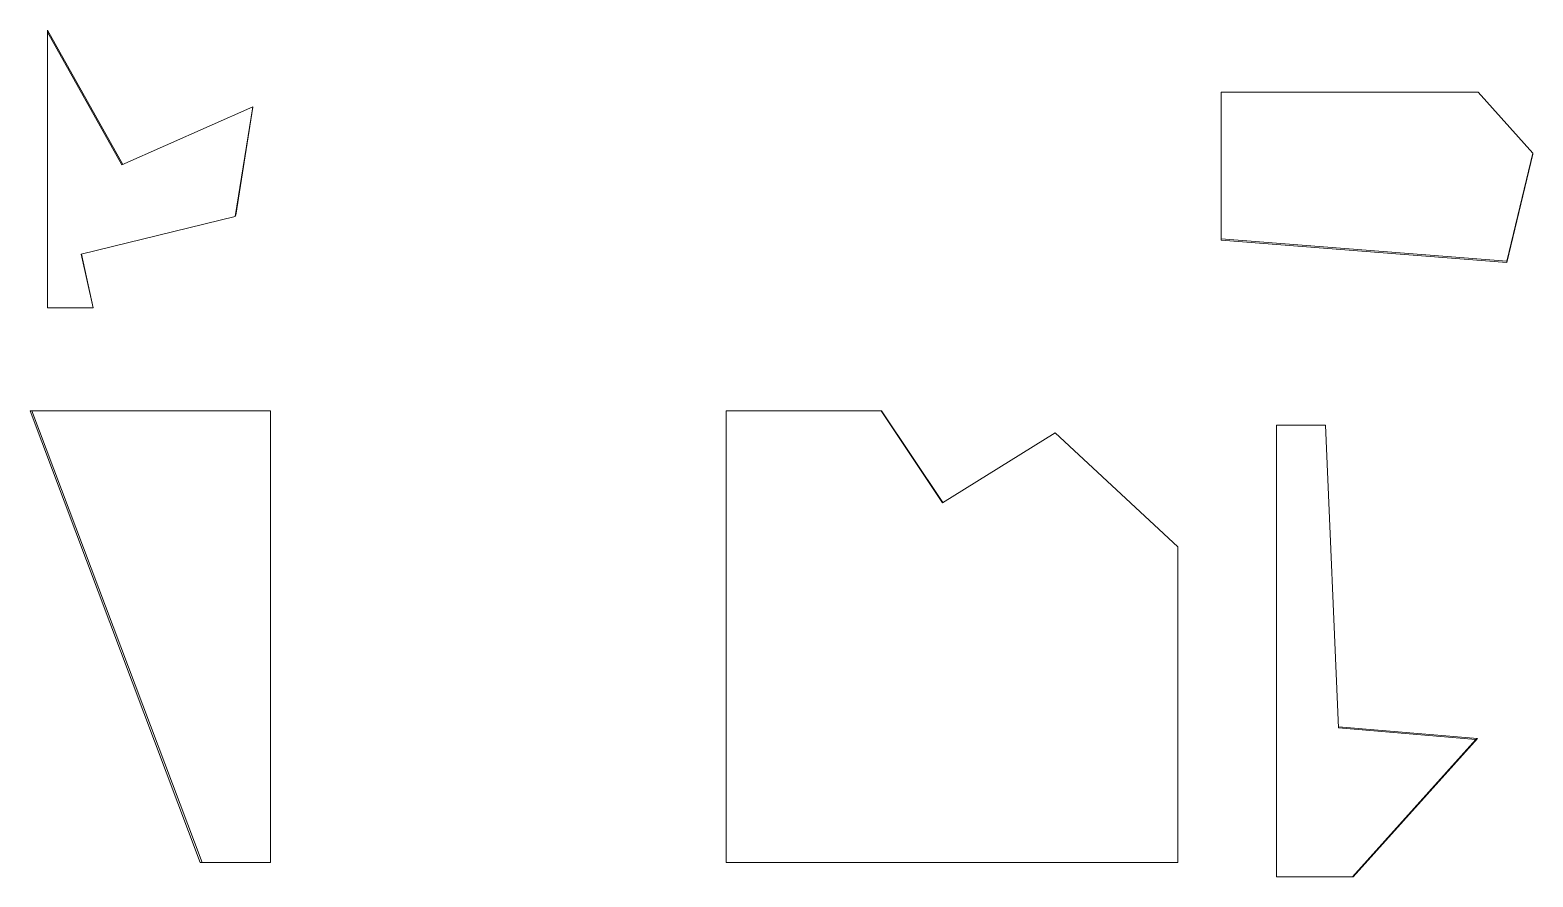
# Model space of a CAD drawing. Header units: inches. Extents: x 1.1 to 46.2, y 10.7 to 36.1.
import ezdxf

# ---------------------------------------------------------------- set-up
doc = ezdxf.new("R2010")
doc.units = ezdxf.units.IN
doc.header["$MEASUREMENT"] = 0

msp = doc.modelspace()

# ---------------------------------------------------------------- linework, layer by layer
at = {"color": 7, "linetype": 'Continuous', "lineweight": 15}
for p, q in [((1.653, 36.111), (3.903, 32.08)), ((1.653, 36.111), (1.653, 36.053)), ((1.653, 36.053), (3.877, 32.068)), ((1.653, 27.779), (1.653, 36.053)), ((36.832, 29.851), (36.832, 34.247)), ((36.832, 34.247), (44.545, 34.247)), ((44.545, 34.247), (46.183, 32.422)), ((3.877, 32.068), (7.802, 33.811)), ((7.802, 33.811), (7.278, 30.518)), ((7.808, 33.8), (7.293, 30.559)), ((7.808, 33.8), (7.802, 33.811)), ((45.397, 29.139), (46.184, 32.394)), ((45.399, 29.181), (46.183, 32.422)), ((46.184, 32.394), (46.183, 32.422)), ((7.278, 30.518), (2.662, 29.392)), ((7.293, 30.559), (7.278, 30.518)), ((45.399, 29.181), (36.832, 29.851)), ((36.832, 29.851), (36.832, 29.809)), ((45.397, 29.139), (36.832, 29.809)), ((2.662, 29.392), (3.014, 27.779)), ((2.665, 29.393), (3.016, 27.779)), ((45.399, 29.181), (45.397, 29.139)), ((3.014, 27.779), (1.653, 27.779)), ((3.014, 27.779), (3.016, 27.779)), ((6.227, 11.147), (1.125, 24.697)), ((1.181, 24.697), (1.125, 24.697)), ((6.283, 11.147), (1.181, 24.697)), ((1.181, 24.697), (8.336, 24.697)), ((8.336, 24.697), (8.336, 11.147)), ((21.992, 11.147), (21.992, 24.697)), ((21.992, 24.697), (26.645, 24.697)), ((26.645, 24.697), (28.483, 21.938)), ((26.649, 24.697), (26.645, 24.697)), ((26.649, 24.697), (28.487, 21.941)), ((28.483, 21.938), (31.857, 24.032)), ((31.857, 24.032), (35.542, 20.612)), ((38.494, 24.266), (39.968, 24.266)), ((38.494, 10.716), (38.494, 24.266)), ((39.968, 24.266), (40.358, 15.183)), ((35.542, 20.612), (35.542, 11.147)), ((40.356, 15.22), (44.523, 14.865)), ((40.358, 15.183), (44.471, 14.833)), ((44.471, 14.833), (40.775, 10.716)), ((44.523, 14.865), (40.798, 10.716)), ((44.471, 14.833), (44.523, 14.865)), ((6.227, 11.147), (6.283, 11.147)), ((8.336, 11.147), (6.283, 11.147)), ((35.542, 11.147), (21.992, 11.147)), ((40.775, 10.716), (38.494, 10.716)), ((40.775, 10.716), (40.798, 10.716))]:
    msp.add_line(p, q, dxfattribs=at)

doc.saveas('drawing.dxf')
